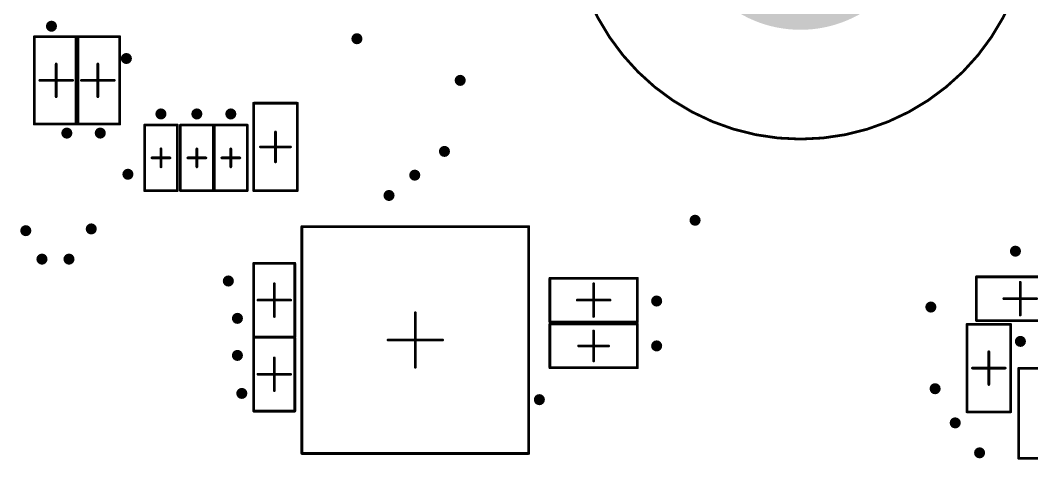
# Model space of a CAD drawing. Header units: inches. Extents: x -0.46 to 4.93, y -0.49 to 6.86.
# Drawn here: x 2.03 to 2.758, y 4.076 to 4.393 of the extents above; entities that cross this region are included whole.
import ezdxf

# ---------------------------------------------------------------- set-up
doc = ezdxf.new("R2010")
doc.units = ezdxf.units.IN
doc.header["$MEASUREMENT"] = 0
for name, color, linetype in [('Pad Holes', 156, 'Continuous'), ('Top Courtyard', 56, 'Continuous'), ('Via Holes', 16, 'Continuous')]:
    doc.layers.add(name, color=color, linetype=linetype)

# ---------------------------------------------------------------- blocks, each defined once
blk = doc.blocks.new('LSF0102DQER_129')
at = {"layer": 'Top Courtyard'}
for points in [[(-0.03346, 0.03248, 0.00197, 0.00197, 0), (0.03445, 0.03248, 0.00197, 0.00197, 0)], [(-0.03346, -0.03248, 0.00197, 0.00197, 0), (-0.03346, 0.03248, 0.00197, 0.00197, 0)], [(0.03445, -0.03248, 0.00197, 0.00197, 0), (0.03445, 0.03248, 0.00197, 0.00197, 0)], [(0, -0.015, 0.00197, 0.00197, 0), (0, 0.015, 0.00197, 0.00197, 0)], [(-0.015, 0, 0.00197, 0.00197, 0), (0.015, 0, 0.00197, 0.00197, 0)], [(-0.03346, -0.03248, 0.00197, 0.00197, 0), (0.03445, -0.03248, 0.00197, 0.00197, 0)]]:
    blk.add_lwpolyline(points, format="xyseb", dxfattribs=at)
for points in [[(-0.03396, 0.03248, 0.000984, 0.000984, 1), (-0.03297, 0.03248, 0.000984, 0.000984, 1)], [(-0.03396, 0.03248, 0.000984, 0.000984, 1), (-0.03297, 0.03248, 0.000984, 0.000984, 1)], [(0.03396, 0.03248, 0.000984, 0.000984, 1), (0.03494, 0.03248, 0.000984, 0.000984, 1)], [(0.03396, 0.03248, 0.000984, 0.000984, 1), (0.03494, 0.03248, 0.000984, 0.000984, 1)], [(-0.00049, 0.015, 0.000984, 0.000984, 1), (0.00049, 0.015, 0.000984, 0.000984, 1)], [(-0.01549, 0, 0.000984, 0.000984, 1), (-0.01451, 0, 0.000984, 0.000984, 1)], [(0.01451, 0, 0.000984, 0.000984, 1), (0.01549, 0, 0.000984, 0.000984, 1)], [(-0.00049, -0.015, 0.000984, 0.000984, 1), (0.00049, -0.015, 0.000984, 0.000984, 1)], [(-0.03396, -0.03248, 0.000984, 0.000984, 1), (-0.03297, -0.03248, 0.000984, 0.000984, 1)], [(-0.03396, -0.03248, 0.000984, 0.000984, 1), (-0.03297, -0.03248, 0.000984, 0.000984, 1)], [(0.03396, -0.03248, 0.000984, 0.000984, 1), (0.03494, -0.03248, 0.000984, 0.000984, 1)], [(0.03396, -0.03248, 0.000984, 0.000984, 1), (0.03494, -0.03248, 0.000984, 0.000984, 1)]]:
    blk.add_lwpolyline(points, format="xyseb", close=True, dxfattribs=at)
blk = doc.blocks.new('CAPC0402_1005_70_L_133')
at = {"layer": 'Top Courtyard'}
for points in [[(-0.0315, -0.01575, 0.00197, 0.00197, 0), (-0.0315, 0.01575, 0.00197, 0.00197, 0)], [(-0.0315, 0.01575, 0.00197, 0.00197, 0), (0.0315, 0.01575, 0.00197, 0.00197, 0)], [(0.0315, -0.01575, 0.00197, 0.00197, 0), (0.0315, 0.01575, 0.00197, 0.00197, 0)], [(0, -0.01181, 0.00197, 0.00197, 0), (0, 0.01181, 0.00197, 0.00197, 0)], [(-0.01181, 0, 0.00197, 0.00197, 0), (0.01181, 0, 0.00197, 0.00197, 0)], [(-0.0315, -0.01575, 0.00197, 0.00197, 0), (0.0315, -0.01575, 0.00197, 0.00197, 0)]]:
    blk.add_lwpolyline(points, format="xyseb", dxfattribs=at)
for points in [[(-0.03199, 0.01575, 0.000984, 0.000984, 1), (-0.031, 0.01575, 0.000984, 0.000984, 1)], [(-0.03199, 0.01575, 0.000984, 0.000984, 1), (-0.031, 0.01575, 0.000984, 0.000984, 1)], [(0.031, 0.01575, 0.000984, 0.000984, 1), (0.03199, 0.01575, 0.000984, 0.000984, 1)], [(0.031, 0.01575, 0.000984, 0.000984, 1), (0.03199, 0.01575, 0.000984, 0.000984, 1)], [(-0.00049, 0.01181, 0.000984, 0.000984, 1), (0.00049, 0.01181, 0.000984, 0.000984, 1)], [(-0.0123, 0, 0.000984, 0.000984, 1), (-0.01132, 0, 0.000984, 0.000984, 1)], [(0.01132, 0, 0.000984, 0.000984, 1), (0.0123, 0, 0.000984, 0.000984, 1)], [(-0.00049, -0.01181, 0.000984, 0.000984, 1), (0.00049, -0.01181, 0.000984, 0.000984, 1)], [(-0.03199, -0.01575, 0.000984, 0.000984, 1), (-0.031, -0.01575, 0.000984, 0.000984, 1)], [(-0.03199, -0.01575, 0.000984, 0.000984, 1), (-0.031, -0.01575, 0.000984, 0.000984, 1)], [(0.031, -0.01575, 0.000984, 0.000984, 1), (0.03199, -0.01575, 0.000984, 0.000984, 1)], [(0.031, -0.01575, 0.000984, 0.000984, 1), (0.03199, -0.01575, 0.000984, 0.000984, 1)]]:
    blk.add_lwpolyline(points, format="xyseb", close=True, dxfattribs=at)
blk = doc.blocks.new('PQFN50P350X350X100_HS_19N_140')
at = {"layer": 'Top Courtyard'}
for points in [[(-0.08169, 0.08169, 0.00197, 0.00197, 0), (0.08169, 0.08169, 0.00197, 0.00197, 0)], [(-0.08169, 0.08169, 0.00197, 0.00197, 0), (-0.08169, -0.08169, 0.00197, 0.00197, 0)], [(0.08169, 0.08169, 0.00197, 0.00197, 0), (0.08169, -0.08169, 0.00197, 0.00197, 0)], [(0, 0.01969, 0.00197, 0.00197, 0), (0, -0.01969, 0.00197, 0.00197, 0)], [(-0.01969, 0, 0.00197, 0.00197, 0), (0.01969, 0, 0.00197, 0.00197, 0)], [(-0.08169, -0.08169, 0.00197, 0.00197, 0), (0.08169, -0.08169, 0.00197, 0.00197, 0)]]:
    blk.add_lwpolyline(points, format="xyseb", dxfattribs=at)
for points in [[(-0.08218, 0.08169, 0.000984, 0.000984, 1), (-0.0812, 0.08169, 0.000984, 0.000984, 1)], [(-0.08218, 0.08169, 0.000984, 0.000984, 1), (-0.0812, 0.08169, 0.000984, 0.000984, 1)], [(0.0812, 0.08169, 0.000984, 0.000984, 1), (0.08218, 0.08169, 0.000984, 0.000984, 1)], [(0.0812, 0.08169, 0.000984, 0.000984, 1), (0.08218, 0.08169, 0.000984, 0.000984, 1)], [(-0.00049, 0.01969, 0.000984, 0.000984, 1), (0.00049, 0.01969, 0.000984, 0.000984, 1)], [(-0.02018, 0, 0.000984, 0.000984, 1), (-0.01919, 0, 0.000984, 0.000984, 1)], [(0.01919, 0, 0.000984, 0.000984, 1), (0.02018, 0, 0.000984, 0.000984, 1)], [(-0.00049, -0.01969, 0.000984, 0.000984, 1), (0.00049, -0.01969, 0.000984, 0.000984, 1)], [(-0.08218, -0.08169, 0.000984, 0.000984, 1), (-0.0812, -0.08169, 0.000984, 0.000984, 1)], [(-0.08218, -0.08169, 0.000984, 0.000984, 1), (-0.0812, -0.08169, 0.000984, 0.000984, 1)], [(0.0812, -0.08169, 0.000984, 0.000984, 1), (0.08218, -0.08169, 0.000984, 0.000984, 1)], [(0.0812, -0.08169, 0.000984, 0.000984, 1), (0.08218, -0.08169, 0.000984, 0.000984, 1)]]:
    blk.add_lwpolyline(points, format="xyseb", close=True, dxfattribs=at)
blk = doc.blocks.new('CAPC0402_1005_70_L_148')
at = {"layer": 'Top Courtyard'}
for points in [[(-0.0315, 0.01575, 0.00197, 0.00197, 0), (-0.0315, -0.01575, 0.00197, 0.00197, 0)], [(-0.0315, 0.01575, 0.00197, 0.00197, 0), (0.0315, 0.01575, 0.00197, 0.00197, 0)], [(0.0315, 0.01575, 0.00197, 0.00197, 0), (0.0315, -0.01575, 0.00197, 0.00197, 0)], [(0, 0.01181, 0.00197, 0.00197, 0), (0, -0.01181, 0.00197, 0.00197, 0)], [(-0.01181, 0, 0.00197, 0.00197, 0), (0.01181, 0, 0.00197, 0.00197, 0)], [(-0.0315, -0.01575, 0.00197, 0.00197, 0), (0.0315, -0.01575, 0.00197, 0.00197, 0)]]:
    blk.add_lwpolyline(points, format="xyseb", dxfattribs=at)
for points in [[(-0.03199, 0.01575, 0.000984, 0.000984, 1), (-0.031, 0.01575, 0.000984, 0.000984, 1)], [(-0.03199, 0.01575, 0.000984, 0.000984, 1), (-0.031, 0.01575, 0.000984, 0.000984, 1)], [(0.031, 0.01575, 0.000984, 0.000984, 1), (0.03199, 0.01575, 0.000984, 0.000984, 1)], [(0.031, 0.01575, 0.000984, 0.000984, 1), (0.03199, 0.01575, 0.000984, 0.000984, 1)], [(-0.00049, 0.01181, 0.000984, 0.000984, 1), (0.00049, 0.01181, 0.000984, 0.000984, 1)], [(-0.0123, 0, 0.000984, 0.000984, 1), (-0.01132, 0, 0.000984, 0.000984, 1)], [(0.01132, 0, 0.000984, 0.000984, 1), (0.0123, 0, 0.000984, 0.000984, 1)], [(-0.00049, -0.01181, 0.000984, 0.000984, 1), (0.00049, -0.01181, 0.000984, 0.000984, 1)], [(-0.03199, -0.01575, 0.000984, 0.000984, 1), (-0.031, -0.01575, 0.000984, 0.000984, 1)], [(-0.03199, -0.01575, 0.000984, 0.000984, 1), (-0.031, -0.01575, 0.000984, 0.000984, 1)], [(0.031, -0.01575, 0.000984, 0.000984, 1), (0.03199, -0.01575, 0.000984, 0.000984, 1)], [(0.031, -0.01575, 0.000984, 0.000984, 1), (0.03199, -0.01575, 0.000984, 0.000984, 1)]]:
    blk.add_lwpolyline(points, format="xyseb", close=True, dxfattribs=at)
blk = doc.blocks.new('CAPC0402_1005_70_L_164')
at = {"layer": 'Top Courtyard'}
for points in [[(-0.0315, -0.01575, 0.00197, 0.00197, 0), (-0.0315, 0.01575, 0.00197, 0.00197, 0)], [(0.0315, 0.01575, 0.00197, 0.00197, 0), (-0.0315, 0.01575, 0.00197, 0.00197, 0)], [(0.0315, -0.01575, 0.00197, 0.00197, 0), (0.0315, 0.01575, 0.00197, 0.00197, 0)], [(0, -0.01181, 0.00197, 0.00197, 0), (0, 0.01181, 0.00197, 0.00197, 0)], [(0.01181, 0, 0.00197, 0.00197, 0), (-0.01181, 0, 0.00197, 0.00197, 0)], [(0.0315, -0.01575, 0.00197, 0.00197, 0), (-0.0315, -0.01575, 0.00197, 0.00197, 0)]]:
    blk.add_lwpolyline(points, format="xyseb", dxfattribs=at)
for points in [[(-0.03199, 0.01575, 0.000984, 0.000984, 1), (-0.031, 0.01575, 0.000984, 0.000984, 1)], [(-0.03199, 0.01575, 0.000984, 0.000984, 1), (-0.031, 0.01575, 0.000984, 0.000984, 1)], [(0.031, 0.01575, 0.000984, 0.000984, 1), (0.03199, 0.01575, 0.000984, 0.000984, 1)], [(0.031, 0.01575, 0.000984, 0.000984, 1), (0.03199, 0.01575, 0.000984, 0.000984, 1)], [(-0.00049, 0.01181, 0.000984, 0.000984, 1), (0.00049, 0.01181, 0.000984, 0.000984, 1)], [(-0.0123, 0, 0.000984, 0.000984, 1), (-0.01132, 0, 0.000984, 0.000984, 1)], [(0.01132, 0, 0.000984, 0.000984, 1), (0.0123, 0, 0.000984, 0.000984, 1)], [(-0.00049, -0.01181, 0.000984, 0.000984, 1), (0.00049, -0.01181, 0.000984, 0.000984, 1)], [(-0.03199, -0.01575, 0.000984, 0.000984, 1), (-0.031, -0.01575, 0.000984, 0.000984, 1)], [(-0.03199, -0.01575, 0.000984, 0.000984, 1), (-0.031, -0.01575, 0.000984, 0.000984, 1)], [(0.031, -0.01575, 0.000984, 0.000984, 1), (0.03199, -0.01575, 0.000984, 0.000984, 1)], [(0.031, -0.01575, 0.000984, 0.000984, 1), (0.03199, -0.01575, 0.000984, 0.000984, 1)]]:
    blk.add_lwpolyline(points, format="xyseb", close=True, dxfattribs=at)
blk = doc.blocks.new('RESC0402_1005__L_259')
at = {"layer": 'Top Courtyard'}
for points in [[(-0.0315, 0.01575, 0.00197, 0.00197, 0), (-0.0315, -0.01575, 0.00197, 0.00197, 0)], [(0.0315, 0.01575, 0.00197, 0.00197, 0), (-0.0315, 0.01575, 0.00197, 0.00197, 0)], [(0.0315, 0.01575, 0.00197, 0.00197, 0), (0.0315, -0.01575, 0.00197, 0.00197, 0)], [(0, 0.01083, 0.00197, 0.00197, 0), (0, -0.01083, 0.00197, 0.00197, 0)], [(0.01083, 0, 0.00197, 0.00197, 0), (-0.01083, 0, 0.00197, 0.00197, 0)], [(0.0315, -0.01575, 0.00197, 0.00197, 0), (-0.0315, -0.01575, 0.00197, 0.00197, 0)]]:
    blk.add_lwpolyline(points, format="xyseb", dxfattribs=at)
for points in [[(-0.03199, 0.01575, 0.000984, 0.000984, 1), (-0.031, 0.01575, 0.000984, 0.000984, 1)], [(-0.03199, 0.01575, 0.000984, 0.000984, 1), (-0.031, 0.01575, 0.000984, 0.000984, 1)], [(0.031, 0.01575, 0.000984, 0.000984, 1), (0.03199, 0.01575, 0.000984, 0.000984, 1)], [(0.031, 0.01575, 0.000984, 0.000984, 1), (0.03199, 0.01575, 0.000984, 0.000984, 1)], [(-0.00049, 0.01083, 0.000984, 0.000984, 1), (0.00049, 0.01083, 0.000984, 0.000984, 1)], [(-0.01132, 0, 0.000984, 0.000984, 1), (-0.01033, 0, 0.000984, 0.000984, 1)], [(0.01033, 0, 0.000984, 0.000984, 1), (0.01132, 0, 0.000984, 0.000984, 1)], [(-0.00049, -0.01083, 0.000984, 0.000984, 1), (0.00049, -0.01083, 0.000984, 0.000984, 1)], [(-0.03199, -0.01575, 0.000984, 0.000984, 1), (-0.031, -0.01575, 0.000984, 0.000984, 1)], [(-0.03199, -0.01575, 0.000984, 0.000984, 1), (-0.031, -0.01575, 0.000984, 0.000984, 1)], [(0.031, -0.01575, 0.000984, 0.000984, 1), (0.03199, -0.01575, 0.000984, 0.000984, 1)], [(0.031, -0.01575, 0.000984, 0.000984, 1), (0.03199, -0.01575, 0.000984, 0.000984, 1)]]:
    blk.add_lwpolyline(points, format="xyseb", close=True, dxfattribs=at)
blk = doc.blocks.new('RESC0402_1005__L_265')
at = {"layer": 'Top Courtyard'}
for points in [[(-0.0315, 0.01575, 0.00197, 0.00197, 0), (-0.0315, -0.01575, 0.00197, 0.00197, 0)], [(-0.0315, 0.01575, 0.00197, 0.00197, 0), (0.0315, 0.01575, 0.00197, 0.00197, 0)], [(0.0315, 0.01575, 0.00197, 0.00197, 0), (0.0315, -0.01575, 0.00197, 0.00197, 0)], [(0, 0.01083, 0.00197, 0.00197, 0), (0, -0.01083, 0.00197, 0.00197, 0)], [(0.01083, 0, 0.00197, 0.00197, 0), (-0.01083, 0, 0.00197, 0.00197, 0)], [(0.0315, -0.01575, 0.00197, 0.00197, 0), (-0.0315, -0.01575, 0.00197, 0.00197, 0)]]:
    blk.add_lwpolyline(points, format="xyseb", dxfattribs=at)
for points in [[(-0.03199, 0.01575, 0.000984, 0.000984, 1), (-0.031, 0.01575, 0.000984, 0.000984, 1)], [(-0.03199, 0.01575, 0.000984, 0.000984, 1), (-0.031, 0.01575, 0.000984, 0.000984, 1)], [(0.031, 0.01575, 0.000984, 0.000984, 1), (0.03199, 0.01575, 0.000984, 0.000984, 1)], [(0.031, 0.01575, 0.000984, 0.000984, 1), (0.03199, 0.01575, 0.000984, 0.000984, 1)], [(-0.00049, 0.01083, 0.000984, 0.000984, 1), (0.00049, 0.01083, 0.000984, 0.000984, 1)], [(-0.01132, 0, 0.000984, 0.000984, 1), (-0.01033, 0, 0.000984, 0.000984, 1)], [(0.01033, 0, 0.000984, 0.000984, 1), (0.01132, 0, 0.000984, 0.000984, 1)], [(-0.00049, -0.01083, 0.000984, 0.000984, 1), (0.00049, -0.01083, 0.000984, 0.000984, 1)], [(-0.03199, -0.01575, 0.000984, 0.000984, 1), (-0.031, -0.01575, 0.000984, 0.000984, 1)], [(-0.03199, -0.01575, 0.000984, 0.000984, 1), (-0.031, -0.01575, 0.000984, 0.000984, 1)], [(0.031, -0.01575, 0.000984, 0.000984, 1), (0.03199, -0.01575, 0.000984, 0.000984, 1)], [(0.031, -0.01575, 0.000984, 0.000984, 1), (0.03199, -0.01575, 0.000984, 0.000984, 1)]]:
    blk.add_lwpolyline(points, format="xyseb", close=True, dxfattribs=at)
blk = doc.blocks.new('RESC0201_0603__L_269')
at = {"layer": 'Top Courtyard'}
for points in [[(-0.02362, -0.01181, 0.00197, 0.00197, 0), (-0.02362, 0.01181, 0.00197, 0.00197, 0)], [(-0.02362, 0.01181, 0.00197, 0.00197, 0), (0.02362, 0.01181, 0.00197, 0.00197, 0)], [(0, -0.0065, 0.00197, 0.00197, 0), (0, 0.0065, 0.00197, 0.00197, 0)], [(0.02362, -0.01181, 0.00197, 0.00197, 0), (0.02362, 0.01181, 0.00197, 0.00197, 0)], [(0.0065, 0, 0.00197, 0.00197, 0), (-0.0065, 0, 0.00197, 0.00197, 0)], [(0.02362, -0.01181, 0.00197, 0.00197, 0), (-0.02362, -0.01181, 0.00197, 0.00197, 0)]]:
    blk.add_lwpolyline(points, format="xyseb", dxfattribs=at)
for points in [[(-0.02411, 0.01181, 0.000984, 0.000984, 1), (-0.02313, 0.01181, 0.000984, 0.000984, 1)], [(-0.02411, 0.01181, 0.000984, 0.000984, 1), (-0.02313, 0.01181, 0.000984, 0.000984, 1)], [(-0.00049, 0.0065, 0.000984, 0.000984, 1), (0.00049, 0.0065, 0.000984, 0.000984, 1)], [(0.02313, 0.01181, 0.000984, 0.000984, 1), (0.02411, 0.01181, 0.000984, 0.000984, 1)], [(0.02313, 0.01181, 0.000984, 0.000984, 1), (0.02411, 0.01181, 0.000984, 0.000984, 1)], [(-0.00699, 0, 0.000984, 0.000984, 1), (-0.006, 0, 0.000984, 0.000984, 1)], [(0.006, 0, 0.000984, 0.000984, 1), (0.00699, 0, 0.000984, 0.000984, 1)], [(-0.00049, -0.0065, 0.000984, 0.000984, 1), (0.00049, -0.0065, 0.000984, 0.000984, 1)], [(-0.02411, -0.01181, 0.000984, 0.000984, 1), (-0.02313, -0.01181, 0.000984, 0.000984, 1)], [(-0.02411, -0.01181, 0.000984, 0.000984, 1), (-0.02313, -0.01181, 0.000984, 0.000984, 1)], [(0.02313, -0.01181, 0.000984, 0.000984, 1), (0.02411, -0.01181, 0.000984, 0.000984, 1)], [(0.02313, -0.01181, 0.000984, 0.000984, 1), (0.02411, -0.01181, 0.000984, 0.000984, 1)]]:
    blk.add_lwpolyline(points, format="xyseb", close=True, dxfattribs=at)
blk = doc.blocks.new('RESC0201_0603__L_276')
at = {"layer": 'Top Courtyard'}
for points in [[(-0.02362, -0.01181, 0.00197, 0.00197, 0), (-0.02362, 0.01181, 0.00197, 0.00197, 0)], [(0.02362, 0.01181, 0.00197, 0.00197, 0), (-0.02362, 0.01181, 0.00197, 0.00197, 0)], [(0, -0.0065, 0.00197, 0.00197, 0), (0, 0.0065, 0.00197, 0.00197, 0)], [(0.02362, -0.01181, 0.00197, 0.00197, 0), (0.02362, 0.01181, 0.00197, 0.00197, 0)], [(0.0065, 0, 0.00197, 0.00197, 0), (-0.0065, 0, 0.00197, 0.00197, 0)], [(0.02362, -0.01181, 0.00197, 0.00197, 0), (-0.02362, -0.01181, 0.00197, 0.00197, 0)]]:
    blk.add_lwpolyline(points, format="xyseb", dxfattribs=at)
for points in [[(-0.02411, 0.01181, 0.000984, 0.000984, 1), (-0.02313, 0.01181, 0.000984, 0.000984, 1)], [(-0.02411, 0.01181, 0.000984, 0.000984, 1), (-0.02313, 0.01181, 0.000984, 0.000984, 1)], [(-0.00049, 0.0065, 0.000984, 0.000984, 1), (0.00049, 0.0065, 0.000984, 0.000984, 1)], [(0.02313, 0.01181, 0.000984, 0.000984, 1), (0.02411, 0.01181, 0.000984, 0.000984, 1)], [(0.02313, 0.01181, 0.000984, 0.000984, 1), (0.02411, 0.01181, 0.000984, 0.000984, 1)], [(-0.00699, 0, 0.000984, 0.000984, 1), (-0.006, 0, 0.000984, 0.000984, 1)], [(0.006, 0, 0.000984, 0.000984, 1), (0.00699, 0, 0.000984, 0.000984, 1)], [(-0.00049, -0.0065, 0.000984, 0.000984, 1), (0.00049, -0.0065, 0.000984, 0.000984, 1)], [(-0.02411, -0.01181, 0.000984, 0.000984, 1), (-0.02313, -0.01181, 0.000984, 0.000984, 1)], [(-0.02411, -0.01181, 0.000984, 0.000984, 1), (-0.02313, -0.01181, 0.000984, 0.000984, 1)], [(0.02313, -0.01181, 0.000984, 0.000984, 1), (0.02411, -0.01181, 0.000984, 0.000984, 1)], [(0.02313, -0.01181, 0.000984, 0.000984, 1), (0.02411, -0.01181, 0.000984, 0.000984, 1)]]:
    blk.add_lwpolyline(points, format="xyseb", close=True, dxfattribs=at)
blk = doc.blocks.new('CAPC0402_1005_70_L_342')
at = {"layer": 'Top Courtyard'}
for points in [[(-0.0315, 0.01575, 0.00197, 0.00197, 0), (-0.0315, -0.01575, 0.00197, 0.00197, 0)], [(0.0315, 0.01575, 0.00197, 0.00197, 0), (-0.0315, 0.01575, 0.00197, 0.00197, 0)], [(0.0315, 0.01575, 0.00197, 0.00197, 0), (0.0315, -0.01575, 0.00197, 0.00197, 0)], [(0, 0.01181, 0.00197, 0.00197, 0), (0, -0.01181, 0.00197, 0.00197, 0)], [(0.01181, 0, 0.00197, 0.00197, 0), (-0.01181, 0, 0.00197, 0.00197, 0)], [(0.0315, -0.01575, 0.00197, 0.00197, 0), (-0.0315, -0.01575, 0.00197, 0.00197, 0)]]:
    blk.add_lwpolyline(points, format="xyseb", dxfattribs=at)
for points in [[(-0.03199, 0.01575, 0.000984, 0.000984, 1), (-0.031, 0.01575, 0.000984, 0.000984, 1)], [(-0.03199, 0.01575, 0.000984, 0.000984, 1), (-0.031, 0.01575, 0.000984, 0.000984, 1)], [(0.031, 0.01575, 0.000984, 0.000984, 1), (0.03199, 0.01575, 0.000984, 0.000984, 1)], [(0.031, 0.01575, 0.000984, 0.000984, 1), (0.03199, 0.01575, 0.000984, 0.000984, 1)], [(-0.00049, 0.01181, 0.000984, 0.000984, 1), (0.00049, 0.01181, 0.000984, 0.000984, 1)], [(-0.0123, 0, 0.000984, 0.000984, 1), (-0.01132, 0, 0.000984, 0.000984, 1)], [(0.01132, 0, 0.000984, 0.000984, 1), (0.0123, 0, 0.000984, 0.000984, 1)], [(-0.00049, -0.01181, 0.000984, 0.000984, 1), (0.00049, -0.01181, 0.000984, 0.000984, 1)], [(-0.03199, -0.01575, 0.000984, 0.000984, 1), (-0.031, -0.01575, 0.000984, 0.000984, 1)], [(-0.03199, -0.01575, 0.000984, 0.000984, 1), (-0.031, -0.01575, 0.000984, 0.000984, 1)], [(0.031, -0.01575, 0.000984, 0.000984, 1), (0.03199, -0.01575, 0.000984, 0.000984, 1)], [(0.031, -0.01575, 0.000984, 0.000984, 1), (0.03199, -0.01575, 0.000984, 0.000984, 1)]]:
    blk.add_lwpolyline(points, format="xyseb", close=True, dxfattribs=at)
blk = doc.blocks.new('CAPC0402_1005_60_SL_343')
at = {"layer": 'Top Courtyard'}
for points in [[(-0.02657, 0.01476, 0.00197, 0.00197, 0), (-0.02657, -0.01476, 0.00197, 0.00197, 0)], [(-0.02657, 0.01476, 0.00197, 0.00197, 0), (0.02657, 0.01476, 0.00197, 0.00197, 0)], [(0.02657, 0.01476, 0.00197, 0.00197, 0), (0.02657, -0.01476, 0.00197, 0.00197, 0)], [(0, 0.01181, 0.00197, 0.00197, 0), (0, -0.01181, 0.00197, 0.00197, 0)], [(-0.01181, 0, 0.00197, 0.00197, 0), (0.01181, 0, 0.00197, 0.00197, 0)], [(-0.02657, -0.01476, 0.00197, 0.00197, 0), (0.02657, -0.01476, 0.00197, 0.00197, 0)]]:
    blk.add_lwpolyline(points, format="xyseb", dxfattribs=at)
for points in [[(-0.02707, 0.01476, 0.000984, 0.000984, 1), (-0.02608, 0.01476, 0.000984, 0.000984, 1)], [(-0.02707, 0.01476, 0.000984, 0.000984, 1), (-0.02608, 0.01476, 0.000984, 0.000984, 1)], [(0.02608, 0.01476, 0.000984, 0.000984, 1), (0.02707, 0.01476, 0.000984, 0.000984, 1)], [(0.02608, 0.01476, 0.000984, 0.000984, 1), (0.02707, 0.01476, 0.000984, 0.000984, 1)], [(-0.00049, 0.01181, 0.000984, 0.000984, 1), (0.00049, 0.01181, 0.000984, 0.000984, 1)], [(-0.0123, 0, 0.000984, 0.000984, 1), (-0.01132, 0, 0.000984, 0.000984, 1)], [(0.01132, 0, 0.000984, 0.000984, 1), (0.0123, 0, 0.000984, 0.000984, 1)], [(-0.02707, -0.01476, 0.000984, 0.000984, 1), (-0.02608, -0.01476, 0.000984, 0.000984, 1)], [(-0.02707, -0.01476, 0.000984, 0.000984, 1), (-0.02608, -0.01476, 0.000984, 0.000984, 1)], [(-0.00049, -0.01181, 0.000984, 0.000984, 1), (0.00049, -0.01181, 0.000984, 0.000984, 1)], [(0.02608, -0.01476, 0.000984, 0.000984, 1), (0.02707, -0.01476, 0.000984, 0.000984, 1)], [(0.02608, -0.01476, 0.000984, 0.000984, 1), (0.02707, -0.01476, 0.000984, 0.000984, 1)]]:
    blk.add_lwpolyline(points, format="xyseb", close=True, dxfattribs=at)
blk = doc.blocks.new('CAPC0402_1005_60_SL_344')
at = {"layer": 'Top Courtyard'}
for points in [[(-0.02657, -0.01476, 0.00197, 0.00197, 0), (-0.02657, 0.01476, 0.00197, 0.00197, 0)], [(0.02657, 0.01476, 0.00197, 0.00197, 0), (-0.02657, 0.01476, 0.00197, 0.00197, 0)], [(0.02657, -0.01476, 0.00197, 0.00197, 0), (0.02657, 0.01476, 0.00197, 0.00197, 0)], [(0, -0.01181, 0.00197, 0.00197, 0), (0, 0.01181, 0.00197, 0.00197, 0)], [(0.01181, 0, 0.00197, 0.00197, 0), (-0.01181, 0, 0.00197, 0.00197, 0)], [(0.02657, -0.01476, 0.00197, 0.00197, 0), (-0.02657, -0.01476, 0.00197, 0.00197, 0)]]:
    blk.add_lwpolyline(points, format="xyseb", dxfattribs=at)
for points in [[(-0.02707, 0.01476, 0.000984, 0.000984, 1), (-0.02608, 0.01476, 0.000984, 0.000984, 1)], [(-0.02707, 0.01476, 0.000984, 0.000984, 1), (-0.02608, 0.01476, 0.000984, 0.000984, 1)], [(0.02608, 0.01476, 0.000984, 0.000984, 1), (0.02707, 0.01476, 0.000984, 0.000984, 1)], [(0.02608, 0.01476, 0.000984, 0.000984, 1), (0.02707, 0.01476, 0.000984, 0.000984, 1)], [(-0.00049, 0.01181, 0.000984, 0.000984, 1), (0.00049, 0.01181, 0.000984, 0.000984, 1)], [(-0.0123, 0, 0.000984, 0.000984, 1), (-0.01132, 0, 0.000984, 0.000984, 1)], [(0.01132, 0, 0.000984, 0.000984, 1), (0.0123, 0, 0.000984, 0.000984, 1)], [(-0.02707, -0.01476, 0.000984, 0.000984, 1), (-0.02608, -0.01476, 0.000984, 0.000984, 1)], [(-0.02707, -0.01476, 0.000984, 0.000984, 1), (-0.02608, -0.01476, 0.000984, 0.000984, 1)], [(-0.00049, -0.01181, 0.000984, 0.000984, 1), (0.00049, -0.01181, 0.000984, 0.000984, 1)], [(0.02608, -0.01476, 0.000984, 0.000984, 1), (0.02707, -0.01476, 0.000984, 0.000984, 1)], [(0.02608, -0.01476, 0.000984, 0.000984, 1), (0.02707, -0.01476, 0.000984, 0.000984, 1)]]:
    blk.add_lwpolyline(points, format="xyseb", close=True, dxfattribs=at)
blk = doc.blocks.new('CAPC0402_1005_70_L_367')
at = {"layer": 'Top Courtyard'}
for points in [[(-0.0315, 0.01575, 0.00197, 0.00197, 0), (-0.0315, -0.01575, 0.00197, 0.00197, 0)], [(-0.0315, 0.01575, 0.00197, 0.00197, 0), (0.0315, 0.01575, 0.00197, 0.00197, 0)], [(0.0315, 0.01575, 0.00197, 0.00197, 0), (0.0315, -0.01575, 0.00197, 0.00197, 0)], [(0, 0.01181, 0.00197, 0.00197, 0), (0, -0.01181, 0.00197, 0.00197, 0)], [(-0.01181, 0, 0.00197, 0.00197, 0), (0.01181, 0, 0.00197, 0.00197, 0)], [(-0.0315, -0.01575, 0.00197, 0.00197, 0), (0.0315, -0.01575, 0.00197, 0.00197, 0)]]:
    blk.add_lwpolyline(points, format="xyseb", dxfattribs=at)
for points in [[(-0.03199, 0.01575, 0.000984, 0.000984, 1), (-0.031, 0.01575, 0.000984, 0.000984, 1)], [(-0.03199, 0.01575, 0.000984, 0.000984, 1), (-0.031, 0.01575, 0.000984, 0.000984, 1)], [(0.031, 0.01575, 0.000984, 0.000984, 1), (0.03199, 0.01575, 0.000984, 0.000984, 1)], [(0.031, 0.01575, 0.000984, 0.000984, 1), (0.03199, 0.01575, 0.000984, 0.000984, 1)], [(-0.00049, 0.01181, 0.000984, 0.000984, 1), (0.00049, 0.01181, 0.000984, 0.000984, 1)], [(-0.0123, 0, 0.000984, 0.000984, 1), (-0.01132, 0, 0.000984, 0.000984, 1)], [(0.01132, 0, 0.000984, 0.000984, 1), (0.0123, 0, 0.000984, 0.000984, 1)], [(-0.00049, -0.01181, 0.000984, 0.000984, 1), (0.00049, -0.01181, 0.000984, 0.000984, 1)], [(-0.03199, -0.01575, 0.000984, 0.000984, 1), (-0.031, -0.01575, 0.000984, 0.000984, 1)], [(-0.03199, -0.01575, 0.000984, 0.000984, 1), (-0.031, -0.01575, 0.000984, 0.000984, 1)], [(0.031, -0.01575, 0.000984, 0.000984, 1), (0.03199, -0.01575, 0.000984, 0.000984, 1)], [(0.031, -0.01575, 0.000984, 0.000984, 1), (0.03199, -0.01575, 0.000984, 0.000984, 1)]]:
    blk.add_lwpolyline(points, format="xyseb", close=True, dxfattribs=at)
blk = doc.blocks.new('RESC0201_0603__L_407')
at = {"layer": 'Top Courtyard'}
for points in [[(-0.02362, -0.01181, 0.00197, 0.00197, 0), (-0.02362, 0.01181, 0.00197, 0.00197, 0)], [(0.02362, 0.01181, 0.00197, 0.00197, 0), (-0.02362, 0.01181, 0.00197, 0.00197, 0)], [(0, -0.0065, 0.00197, 0.00197, 0), (0, 0.0065, 0.00197, 0.00197, 0)], [(0.02362, -0.01181, 0.00197, 0.00197, 0), (0.02362, 0.01181, 0.00197, 0.00197, 0)], [(0.0065, 0, 0.00197, 0.00197, 0), (-0.0065, 0, 0.00197, 0.00197, 0)], [(0.02362, -0.01181, 0.00197, 0.00197, 0), (-0.02362, -0.01181, 0.00197, 0.00197, 0)]]:
    blk.add_lwpolyline(points, format="xyseb", dxfattribs=at)
for points in [[(-0.02411, 0.01181, 0.000984, 0.000984, 1), (-0.02313, 0.01181, 0.000984, 0.000984, 1)], [(-0.02411, 0.01181, 0.000984, 0.000984, 1), (-0.02313, 0.01181, 0.000984, 0.000984, 1)], [(-0.00049, 0.0065, 0.000984, 0.000984, 1), (0.00049, 0.0065, 0.000984, 0.000984, 1)], [(0.02313, 0.01181, 0.000984, 0.000984, 1), (0.02411, 0.01181, 0.000984, 0.000984, 1)], [(0.02313, 0.01181, 0.000984, 0.000984, 1), (0.02411, 0.01181, 0.000984, 0.000984, 1)], [(-0.00699, 0, 0.000984, 0.000984, 1), (-0.006, 0, 0.000984, 0.000984, 1)], [(0.006, 0, 0.000984, 0.000984, 1), (0.00699, 0, 0.000984, 0.000984, 1)], [(-0.00049, -0.0065, 0.000984, 0.000984, 1), (0.00049, -0.0065, 0.000984, 0.000984, 1)], [(-0.02411, -0.01181, 0.000984, 0.000984, 1), (-0.02313, -0.01181, 0.000984, 0.000984, 1)], [(-0.02411, -0.01181, 0.000984, 0.000984, 1), (-0.02313, -0.01181, 0.000984, 0.000984, 1)], [(0.02313, -0.01181, 0.000984, 0.000984, 1), (0.02411, -0.01181, 0.000984, 0.000984, 1)], [(0.02313, -0.01181, 0.000984, 0.000984, 1), (0.02411, -0.01181, 0.000984, 0.000984, 1)]]:
    blk.add_lwpolyline(points, format="xyseb", close=True, dxfattribs=at)
blk = doc.blocks.new('9774025360_B_766')
at = {"layer": 'Pad Holes'}
h = blk.add_hatch(color=7, dxfattribs=at)
edge = h.paths.add_edge_path()
edge.add_arc((0, 0), 0.08661, 0, 360)
at = {"layer": 'Top Courtyard'}
for points in [[(0.16535, 0, 0.00197, 0.00197, 1), (-0.16535, 0, 0.00197, 0.00197, 1)], [(-0.16585, 0, 0.000984, 0.000984, 1), (-0.16486, 0, 0.000984, 0.000984, 1)], [(0.16486, 0, 0.000984, 0.000984, 1), (0.16585, 0, 0.000984, 0.000984, 1)]]:
    blk.add_lwpolyline(points, format="xyseb", close=True, dxfattribs=at)

msp = doc.modelspace()

# ---------------------------------------------------------------- hatches: boundary and pattern name
at = {"layer": 'Via Holes'}
h = msp.add_hatch(color=7, dxfattribs=at)
edge = h.paths.add_edge_path()
edge.add_arc((2.0521, 4.3884), 0.004, 0, 360)
h = msp.add_hatch(color=7, dxfattribs=at)
edge = h.paths.add_edge_path()
edge.add_arc((2.272, 4.37941), 0.004, 0, 360)
h = msp.add_hatch(color=7, dxfattribs=at)
edge = h.paths.add_edge_path()
edge.add_arc((2.10603, 4.36516), 0.004, 0, 360)
h = msp.add_hatch(color=7, dxfattribs=at)
edge = h.paths.add_edge_path()
edge.add_arc((2.34635, 4.34941), 0.004, 0, 360)
h = msp.add_hatch(color=7, dxfattribs=at)
edge = h.paths.add_edge_path()
edge.add_arc((2.13092, 4.32522), 0.004, 0, 360)
h = msp.add_hatch(color=7, dxfattribs=at)
edge = h.paths.add_edge_path()
edge.add_arc((2.15677, 4.32522), 0.004, 0, 360)
h = msp.add_hatch(color=7, dxfattribs=at)
edge = h.paths.add_edge_path()
edge.add_arc((2.18122, 4.32522), 0.004, 0, 360)
h = msp.add_hatch(color=7, dxfattribs=at)
edge = h.paths.add_edge_path()
edge.add_arc((2.06317, 4.31144), 0.004, 0, 360)
h = msp.add_hatch(color=7, dxfattribs=at)
edge = h.paths.add_edge_path()
edge.add_arc((2.08724, 4.31144), 0.004, 0, 360)
h = msp.add_hatch(color=7, dxfattribs=at)
edge = h.paths.add_edge_path()
edge.add_arc((2.33501, 4.29825), 0.004, 0, 360)
h = msp.add_hatch(color=7, dxfattribs=at)
edge = h.paths.add_edge_path()
edge.add_arc((2.10715, 4.28179), 0.004, 0, 360)
h = msp.add_hatch(color=7, dxfattribs=at)
edge = h.paths.add_edge_path()
edge.add_arc((2.31363, 4.28115), 0.004, 0, 360)
h = msp.add_hatch(color=7, dxfattribs=at)
edge = h.paths.add_edge_path()
edge.add_arc((2.2951, 4.26652), 0.004, 0, 360)
h = msp.add_hatch(color=7, dxfattribs=at)
edge = h.paths.add_edge_path()
edge.add_arc((2.08075, 4.24243), 0.004, 0, 360)
h = msp.add_hatch(color=7, dxfattribs=at)
edge = h.paths.add_edge_path()
edge.add_arc((2.51543, 4.24866), 0.004, 0, 360)
h = msp.add_hatch(color=7, dxfattribs=at)
edge = h.paths.add_edge_path()
edge.add_arc((2.03362, 4.24116), 0.004, 0, 360)
h = msp.add_hatch(color=7, dxfattribs=at)
edge = h.paths.add_edge_path()
edge.add_arc((2.04527, 4.22066), 0.004, 0, 360)
h = msp.add_hatch(color=7, dxfattribs=at)
edge = h.paths.add_edge_path()
edge.add_arc((2.06472, 4.22066), 0.004, 0, 360)
h = msp.add_hatch(color=7, dxfattribs=at)
edge = h.paths.add_edge_path()
edge.add_arc((2.74607, 4.22639), 0.004, 0, 360)
h = msp.add_hatch(color=7, dxfattribs=at)
edge = h.paths.add_edge_path()
edge.add_arc((2.17943, 4.20491), 0.004, 0, 360)
h = msp.add_hatch(color=7, dxfattribs=at)
edge = h.paths.add_edge_path()
edge.add_arc((2.48777, 4.19049), 0.004, 0, 360)
h = msp.add_hatch(color=7, dxfattribs=at)
edge = h.paths.add_edge_path()
edge.add_arc((2.68518, 4.18615), 0.004, 0, 360)
h = msp.add_hatch(color=7, dxfattribs=at)
edge = h.paths.add_edge_path()
edge.add_arc((2.18597, 4.178), 0.004, 0, 360)
h = msp.add_hatch(color=7, dxfattribs=at)
edge = h.paths.add_edge_path()
edge.add_arc((2.74963, 4.16142), 0.004, 0, 360)
h = msp.add_hatch(color=7, dxfattribs=at)
edge = h.paths.add_edge_path()
edge.add_arc((2.48777, 4.15815), 0.004, 0, 360)
h = msp.add_hatch(color=7, dxfattribs=at)
edge = h.paths.add_edge_path()
edge.add_arc((2.18597, 4.15132), 0.004, 0, 360)
h = msp.add_hatch(color=7, dxfattribs=at)
edge = h.paths.add_edge_path()
edge.add_arc((2.68823, 4.12733), 0.004, 0, 360)
h = msp.add_hatch(color=7, dxfattribs=at)
edge = h.paths.add_edge_path()
edge.add_arc((2.18913, 4.12395), 0.004, 0, 360)
h = msp.add_hatch(color=7, dxfattribs=at)
edge = h.paths.add_edge_path()
edge.add_arc((2.40334, 4.11945), 0.004, 0, 360)
h = msp.add_hatch(color=7, dxfattribs=at)
edge = h.paths.add_edge_path()
edge.add_arc((2.70272, 4.10272), 0.004, 0, 360)
h = msp.add_hatch(color=7, dxfattribs=at)
edge = h.paths.add_edge_path()
edge.add_arc((2.72027, 4.08115), 0.004, 0, 360)

# ---------------------------------------------------------------- block references
for name, p, rotation in [('9774025360_B_766', (2.59128, 4.47246), 90), ('CAPC0402_1005_70_L_367', (2.05551, 4.34941), 90), ('CAPC0402_1005_70_L_148', (2.0855, 4.34941), 90), ('RESC0402_1005__L_265', (2.21338, 4.30147), 90), ('RESC0201_0603__L_269', (2.13093, 4.2936), 270), ('RESC0201_0603__L_276', (2.15677, 4.2936), 270), ('RESC0201_0603__L_407', (2.18122, 4.2936), 270), ('PQFN50P350X350X100_HS_19N_140', (2.31404, 4.16238), 90), ('CAPC0402_1005_60_SL_343', (2.21252, 4.19113), 90), ('CAPC0402_1005_70_L_342', (2.4424, 4.19116), 180), ('RESC0402_1005__L_259', (2.4424, 4.15815), 180), ('CAPC0402_1005_70_L_164', (2.72691, 4.14215), 270), ('CAPC0402_1005_60_SL_344', (2.21252, 4.13773), 270)]:
    msp.add_blockref(name, p, dxfattribs=dict(rotation=rotation))
for name, p in [('CAPC0402_1005_70_L_133', (2.7495, 4.19218)), ('LSF0102DQER_129', (2.78189, 4.10961))]:
    msp.add_blockref(name, p)

doc.saveas('drawing.dxf')
